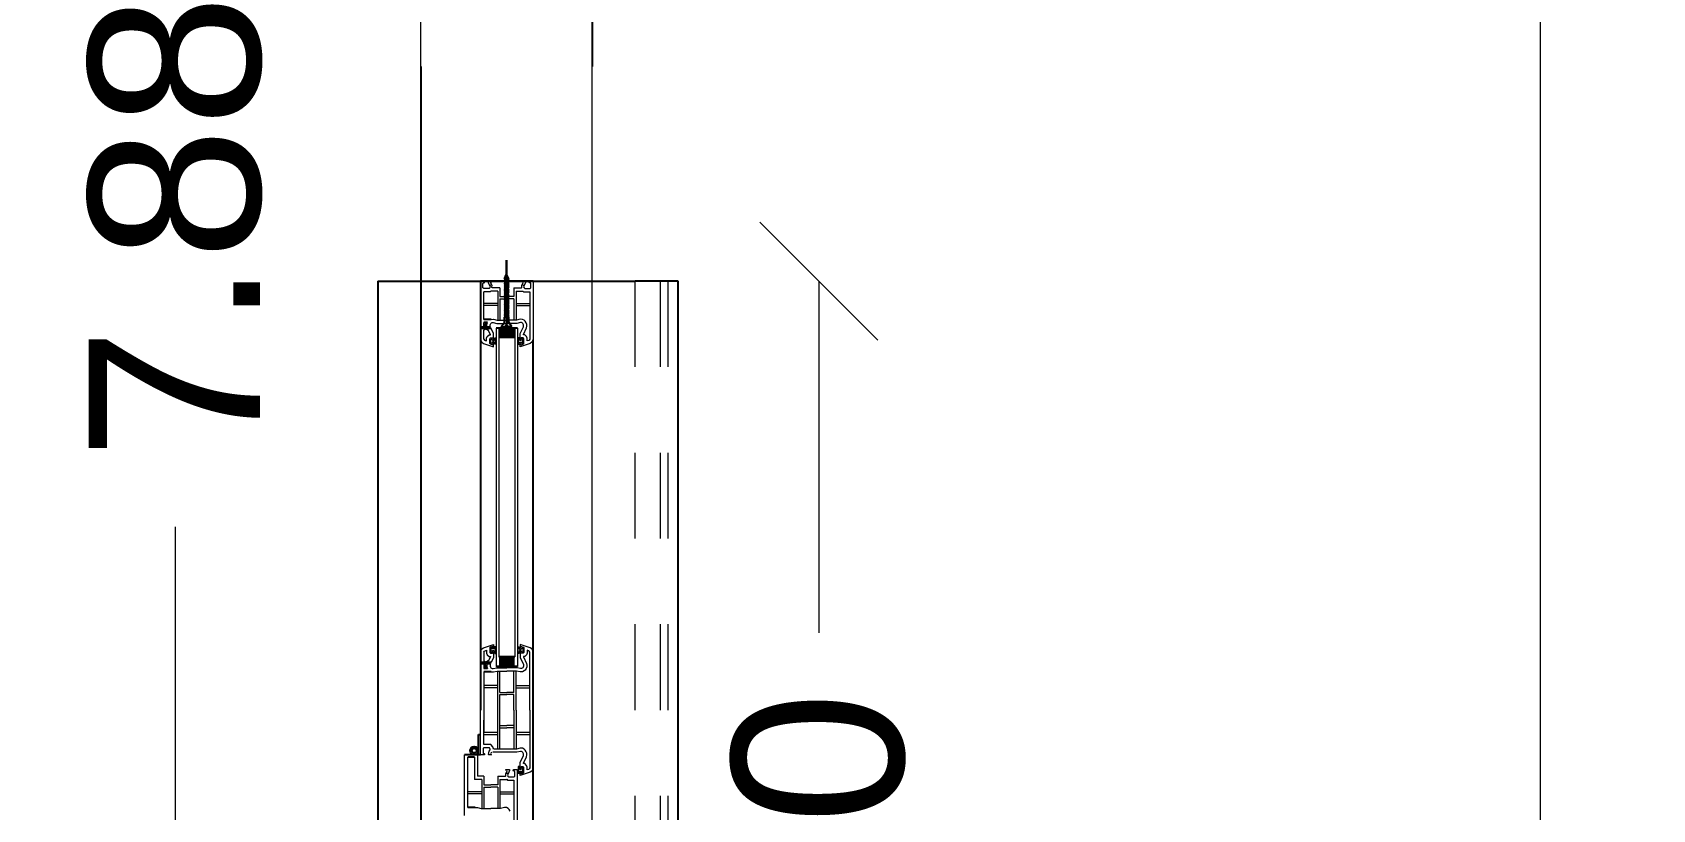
# Model space of a CAD drawing. Header units: metres. Extents: x -355 to 973, y -73 to 238.
# Drawn here: x 529.068 to 530.958, y 99.264 to 100.17 of the extents above; entities that cross this region are included whole.
import ezdxf

# ---------------------------------------------------------------- set-up
doc = ezdxf.new("R2010")
doc.units = ezdxf.units.M
doc.header["$LTSCALE"] = 3
doc.header["$MEASUREMENT"] = 0
for name, pattern in [('1', [30, 6, 6, 6, 6, 6]), ('202$0$HIDDEN', [0.375, 0.25, -0.125]), ('DASHED2', [0.375, 0.25, -0.125])]:
    doc.linetypes.add(name, pattern=pattern)
doc.layers.add('01B', color=10, linetype='Continuous')
doc.layers.add('5', color=2, linetype='Continuous')
doc.layers.add('05', color=21, linetype='Continuous', lineweight=5)
doc.layers.add('15', color=63, linetype='DASHED2', lineweight=15)
doc.styles.get("Standard").update_dxf_attribs({"font": 'arial.ttf'})
doc.dimstyles.new('ahmad', dxfattribs={"dimtxt": 0.2, "dimasz": 0.1375, "dimexe": 0, "dimexo": 0.0625, "dimgap": 0.09, "dimtad": 0, "dimzin": 0, "dimdsep": 46, "dimtxsty": 'Standard', "dimblk": 'OBLIQUE', "dimcen": 0.09, "dimclrd": 245, "dimclrt": 61, "dimadec": 0, "dimazin": 0, "dimtfac": 1, "dimtofl": 0, "dimtmove": 0, "dimatfit": 3, "dimldrblk": 'OBLIQUE', "dimfxl": 0, "dimfxlon": 1, "dimtolj": 1, "dimtzin": 0, "dimlwd": 13, "dimarcsym": 0})

# ---------------------------------------------------------------- blocks, each defined once
blk = doc.blocks.new('DSSSS')
at = {"layer": '05'}
for p, q in [((152.7604, -221.3864), (152.7604, -221.3872)), ((152.7604, -221.3872), (152.7664, -221.3872)), ((152.7664, -221.3872), (152.7664, -221.3863))]:
    blk.add_line(p, q, dxfattribs=at)
blk.add_lwpolyline([(152.7664, -221.3863), (152.7646, -221.3863), (152.7646, -221.384), (152.7657, -221.384), (152.7654, -221.383), (152.7617, -221.383), (152.7617, -221.3838), (152.7623, -221.3841), (152.763, -221.3847), (152.763, -221.3859), (152.7619, -221.3864), (152.7604, -221.3864)], dxfattribs=at)
blk = doc.blocks.new('ddd')
at = {"layer": '01B'}
for points in [[(1655.8293, 1003.8705), (1655.8184, 1003.8705), (1655.8184, 1003.889), (1655.8293, 1003.889)], [(1656.2018, 1003.8705), (1656.2127, 1003.8705), (1656.2127, 1003.889), (1656.2018, 1003.889)]]:
    blk.add_hatch(color=143, dxfattribs=at).paths.add_polyline_path(points)
at = {"layer": '01B', "color": 32}
for p in [(1655.7637, 1004.0793), (1655.7637, 1003.7293)]:
    blk.add_line(p, (1655.7637, 1004.0293), dxfattribs=at)
at = {"layer": '01B', "color": 143}
for p, q in [((1655.7637, 1003.9104), (1655.7637, 1003.8491)), ((1657.1951, 1003.9104), (1655.8322, 1003.9104)), ((1655.7802, 1003.8793), (1655.7393, 1003.8793)), ((1655.7393, 1003.8793), (1655.8247, 1003.8793)), ((1655.7608, 1003.8819), (1655.7555, 1003.8793)), ((1655.7608, 1003.8768), (1655.7555, 1003.8793)), ((1655.7608, 1003.8819), (1655.7587, 1003.8793)), ((1655.7608, 1003.8768), (1655.7587, 1003.8793)), ((1655.7621, 1003.8819), (1655.76, 1003.8793)), ((1655.7621, 1003.8768), (1655.76, 1003.8793)), ((1655.7608, 1003.8819), (1655.7616, 1003.8813)), ((1655.7608, 1003.8768), (1655.7616, 1003.8774)), ((1655.7633, 1003.8819), (1655.7612, 1003.8793)), ((1655.7633, 1003.8768), (1655.7612, 1003.8793)), ((1655.7621, 1003.8819), (1655.7628, 1003.8813)), ((1655.7621, 1003.8768), (1655.7628, 1003.8774)), ((1655.7646, 1003.8819), (1655.7624, 1003.8793)), ((1655.7646, 1003.8768), (1655.7624, 1003.8793)), ((1655.7633, 1003.8819), (1655.7641, 1003.8813)), ((1655.7633, 1003.8768), (1655.7641, 1003.8774)), ((1655.7658, 1003.8819), (1655.7637, 1003.8793)), ((1655.7658, 1003.8768), (1655.7637, 1003.8793)), ((1655.7646, 1003.8819), (1655.7653, 1003.8813)), ((1655.7646, 1003.8768), (1655.7653, 1003.8774)), ((1655.7671, 1003.8819), (1655.7649, 1003.8793)), ((1655.7671, 1003.8768), (1655.7649, 1003.8793)), ((1655.7658, 1003.8819), (1655.7666, 1003.8813)), ((1655.7658, 1003.8768), (1655.7666, 1003.8774)), ((1655.7683, 1003.8819), (1655.7662, 1003.8793)), ((1655.7683, 1003.8768), (1655.7662, 1003.8793)), ((1655.7671, 1003.8819), (1655.7678, 1003.8813)), ((1655.7671, 1003.8768), (1655.7678, 1003.8774)), ((1655.7696, 1003.8819), (1655.7674, 1003.8793)), ((1655.7696, 1003.8768), (1655.7674, 1003.8793)), ((1655.7683, 1003.8819), (1655.769, 1003.8813)), ((1655.7683, 1003.8768), (1655.769, 1003.8774)), ((1655.7708, 1003.8819), (1655.7687, 1003.8793)), ((1655.7708, 1003.8768), (1655.7687, 1003.8793)), ((1655.7696, 1003.8819), (1655.7703, 1003.8813)), ((1655.7696, 1003.8768), (1655.7703, 1003.8774)), ((1655.7721, 1003.8819), (1655.7699, 1003.8793)), ((1655.7721, 1003.8768), (1655.7699, 1003.8793)), ((1655.7708, 1003.8819), (1655.7715, 1003.8813)), ((1655.7708, 1003.8768), (1655.7715, 1003.8774)), ((1655.7733, 1003.8819), (1655.7712, 1003.8793)), ((1655.7733, 1003.8768), (1655.7712, 1003.8793)), ((1655.7721, 1003.8819), (1655.7728, 1003.8813)), ((1655.7721, 1003.8768), (1655.7728, 1003.8774)), ((1655.7745, 1003.8819), (1655.7724, 1003.8793)), ((1655.7745, 1003.8768), (1655.7724, 1003.8793)), ((1655.7733, 1003.8819), (1655.774, 1003.8813)), ((1655.7733, 1003.8768), (1655.774, 1003.8774)), ((1655.7758, 1003.8819), (1655.7737, 1003.8793)), ((1655.7758, 1003.8768), (1655.7737, 1003.8793)), ((1655.7745, 1003.8819), (1655.7753, 1003.8813)), ((1655.7745, 1003.8768), (1655.7753, 1003.8774)), ((1655.777, 1003.8819), (1655.7749, 1003.8793)), ((1655.777, 1003.8768), (1655.7749, 1003.8793)), ((1655.7758, 1003.8819), (1655.7765, 1003.8813)), ((1655.7758, 1003.8768), (1655.7765, 1003.8774)), ((1655.7783, 1003.8819), (1655.7762, 1003.8793)), ((1655.7783, 1003.8768), (1655.7762, 1003.8793)), ((1655.777, 1003.8819), (1655.7778, 1003.8813)), ((1655.777, 1003.8768), (1655.7778, 1003.8774)), ((1655.7795, 1003.8819), (1655.7774, 1003.8793)), ((1655.7795, 1003.8768), (1655.7774, 1003.8793)), ((1655.7783, 1003.8819), (1655.779, 1003.8813)), ((1655.7783, 1003.8768), (1655.779, 1003.8774)), ((1655.7808, 1003.8819), (1655.7786, 1003.8793)), ((1655.7808, 1003.8768), (1655.7786, 1003.8793)), ((1655.7795, 1003.8819), (1655.7803, 1003.8813)), ((1655.7795, 1003.8768), (1655.7803, 1003.8774)), ((1655.782, 1003.8819), (1655.7799, 1003.8793)), ((1655.782, 1003.8768), (1655.7799, 1003.8793)), ((1655.7808, 1003.8819), (1655.7815, 1003.8813)), ((1655.7808, 1003.8768), (1655.7815, 1003.8774)), ((1655.7833, 1003.8819), (1655.7811, 1003.8793)), ((1655.7833, 1003.8768), (1655.7811, 1003.8793)), ((1655.782, 1003.8819), (1655.7827, 1003.8813)), ((1655.782, 1003.8768), (1655.7827, 1003.8774)), ((1655.7845, 1003.8819), (1655.7824, 1003.8793)), ((1655.7845, 1003.8768), (1655.7824, 1003.8793)), ((1655.7833, 1003.8819), (1655.784, 1003.8813)), ((1655.7833, 1003.8768), (1655.784, 1003.8774)), ((1655.7858, 1003.8819), (1655.7836, 1003.8793)), ((1655.7858, 1003.8768), (1655.7836, 1003.8793)), ((1655.7845, 1003.8819), (1655.7852, 1003.8813)), ((1655.7845, 1003.8768), (1655.7852, 1003.8774)), ((1655.787, 1003.8819), (1655.7849, 1003.8793)), ((1655.787, 1003.8768), (1655.7849, 1003.8793)), ((1655.7858, 1003.8819), (1655.7865, 1003.8813)), ((1655.7858, 1003.8768), (1655.7865, 1003.8774)), ((1655.7882, 1003.8819), (1655.7861, 1003.8793)), ((1655.7882, 1003.8768), (1655.7861, 1003.8793)), ((1655.787, 1003.8819), (1655.7877, 1003.8813)), ((1655.787, 1003.8768), (1655.7877, 1003.8774)), ((1655.7895, 1003.8819), (1655.7874, 1003.8793)), ((1655.7895, 1003.8768), (1655.7874, 1003.8793)), ((1655.7882, 1003.8819), (1655.789, 1003.8813)), ((1655.7882, 1003.8768), (1655.789, 1003.8774)), ((1655.7907, 1003.8819), (1655.7886, 1003.8793)), ((1655.7907, 1003.8768), (1655.7886, 1003.8793)), ((1655.7895, 1003.8819), (1655.7902, 1003.8813)), ((1655.7895, 1003.8768), (1655.7902, 1003.8774)), ((1655.792, 1003.8819), (1655.7899, 1003.8793)), ((1655.792, 1003.8768), (1655.7899, 1003.8793)), ((1655.7907, 1003.8819), (1655.7915, 1003.8813)), ((1655.7907, 1003.8768), (1655.7915, 1003.8774)), ((1655.7932, 1003.8819), (1655.7911, 1003.8793)), ((1655.7932, 1003.8768), (1655.7911, 1003.8793)), ((1655.792, 1003.8819), (1655.7927, 1003.8813)), ((1655.792, 1003.8768), (1655.7927, 1003.8774)), ((1655.7945, 1003.8819), (1655.7923, 1003.8793)), ((1655.7945, 1003.8768), (1655.7923, 1003.8793)), ((1655.7932, 1003.8819), (1655.794, 1003.8813)), ((1655.7932, 1003.8768), (1655.794, 1003.8774)), ((1655.7957, 1003.8819), (1655.7936, 1003.8793)), ((1655.7957, 1003.8768), (1655.7936, 1003.8793)), ((1655.7945, 1003.8819), (1655.7952, 1003.8813)), ((1655.7945, 1003.8768), (1655.7952, 1003.8774)), ((1655.797, 1003.8819), (1655.7948, 1003.8793)), ((1655.797, 1003.8768), (1655.7948, 1003.8793)), ((1655.7957, 1003.8819), (1655.7965, 1003.8813)), ((1655.7957, 1003.8768), (1655.7965, 1003.8774)), ((1655.7982, 1003.8819), (1655.7961, 1003.8793)), ((1655.7982, 1003.8768), (1655.7961, 1003.8793)), ((1655.797, 1003.8819), (1655.7977, 1003.8813)), ((1655.797, 1003.8768), (1655.7977, 1003.8774)), ((1655.7995, 1003.8819), (1655.7973, 1003.8793)), ((1655.7995, 1003.8768), (1655.7973, 1003.8793)), ((1655.7982, 1003.8819), (1655.7989, 1003.8813)), ((1655.7982, 1003.8768), (1655.7989, 1003.8774)), ((1655.8007, 1003.8819), (1655.7986, 1003.8793)), ((1655.8007, 1003.8768), (1655.7986, 1003.8793)), ((1655.7995, 1003.8819), (1655.8002, 1003.8813)), ((1655.7995, 1003.8768), (1655.8002, 1003.8774)), ((1655.8019, 1003.8819), (1655.7998, 1003.8793)), ((1655.8019, 1003.8768), (1655.7998, 1003.8793)), ((1655.8007, 1003.8819), (1655.8014, 1003.8813)), ((1655.8007, 1003.8768), (1655.8014, 1003.8774)), ((1655.8032, 1003.8819), (1655.8011, 1003.8793)), ((1655.8032, 1003.8768), (1655.8011, 1003.8793)), ((1655.8019, 1003.8819), (1655.8027, 1003.8813)), ((1655.8019, 1003.8768), (1655.8027, 1003.8774)), ((1655.8044, 1003.8819), (1655.8023, 1003.8793)), ((1655.8044, 1003.8768), (1655.8023, 1003.8793)), ((1655.8032, 1003.8819), (1655.8039, 1003.8813)), ((1655.8032, 1003.8768), (1655.8039, 1003.8774)), ((1655.8057, 1003.8819), (1655.8036, 1003.8793)), ((1655.8057, 1003.8768), (1655.8036, 1003.8793)), ((1655.8044, 1003.8819), (1655.8052, 1003.8813)), ((1655.8044, 1003.8768), (1655.8052, 1003.8774)), ((1655.8114, 1003.8819), (1655.8057, 1003.8819)), ((1655.8057, 1003.8819), (1655.8057, 1003.8793)), ((1655.8057, 1003.8768), (1655.8057, 1003.8793)), ((1655.8114, 1003.8768), (1655.8057, 1003.8768)), ((1655.8168, 1003.8855), (1655.8114, 1003.8819)), ((1655.8168, 1003.8732), (1655.8114, 1003.8768)), ((1655.8168, 1003.8803), (1655.8147, 1003.8803)), ((1655.8147, 1003.8803), (1655.8147, 1003.8793)), ((1655.8147, 1003.8784), (1655.8147, 1003.8793)), ((1655.8168, 1003.8784), (1655.8147, 1003.8784)), ((1655.8168, 1003.8855), (1655.8168, 1003.8803)), ((1655.8168, 1003.8732), (1655.8168, 1003.8784)), ((1655.8184, 1003.8923), (1655.8184, 1003.8672)), ((1655.8293, 1003.889), (1655.8293, 1003.8705)), ((1656.2018, 1003.889), (1656.2018, 1003.8705)), ((1656.2127, 1003.8923), (1656.2127, 1003.8672)), ((1655.8082, 1003.8614), (1655.8082, 1003.8529)), ((1655.8119, 1003.8571), (1655.8119, 1003.8529)), ((1655.8123, 1003.8555), (1655.8122, 1003.8549)), ((1655.8174, 1003.8607), (1655.8174, 1003.8566)), ((1655.8189, 1003.8572), (1655.8178, 1003.8551)), ((1655.8189, 1003.8615), (1655.8189, 1003.8572)), ((1655.8209, 1003.8581), (1655.8193, 1003.8551)), ((1656.2065, 1003.8581), (1656.2081, 1003.8551)), ((1656.2084, 1003.8615), (1656.2084, 1003.8572)), ((1656.2084, 1003.8572), (1656.2095, 1003.8551)), ((1656.2099, 1003.8607), (1656.2099, 1003.8566)), ((1656.215, 1003.8555), (1656.2152, 1003.8549)), ((1656.2154, 1003.8571), (1656.2154, 1003.8529)), ((1656.2192, 1003.8614), (1656.2192, 1003.8529)), ((1655.7637, 1003.8491), (1656.2637, 1003.8491)), ((1655.8174, 1003.8529), (1655.8174, 1003.8491)), ((1655.8181, 1003.8545), (1655.8189, 1003.8529)), ((1655.8189, 1003.8529), (1655.8189, 1003.8491)), ((1655.8193, 1003.8551), (1655.8204, 1003.8529)), ((1656.2081, 1003.8551), (1656.207, 1003.8529)), ((1656.2092, 1003.8545), (1656.2084, 1003.8529)), ((1656.2084, 1003.8529), (1656.2084, 1003.8491)), ((1656.2099, 1003.8529), (1656.2099, 1003.8491)), ((1656.2921, 1003.8467), (1656.2921, 1003.8491)), ((1656.3159, 1003.8467), (1656.2921, 1003.8467)), ((1656.3159, 1003.8491), (1656.3159, 1003.8467)), ((1656.3159, 1003.8456), (1656.3159, 1003.8304)), ((1656.3185, 1003.8418), (1656.3185, 1003.8342)), ((1656.3774, 1003.8427), (1656.3774, 1003.8342))]:
    blk.add_line(p, q, dxfattribs=at)
for radius in [0.00477, 0.00274]:
    blk.add_circle((1656.3109, 1003.8416), radius, dxfattribs=at)
at = {"layer": '05', "color": 143}
for p, q in [((1655.7637, 1003.9064), (1655.7637, 1003.9104)), ((1655.7651, 1003.9057), (1655.7637, 1003.9064)), ((1655.7637, 1003.9013), (1655.7651, 1003.9014)), ((1655.7637, 1003.8972), (1655.7637, 1003.9013)), ((1655.764, 1003.897), (1655.7637, 1003.8972)), ((1655.7646, 1003.8971), (1655.764, 1003.897)), ((1655.7647, 1003.8984), (1655.7646, 1003.8971)), ((1655.7652, 1003.8989), (1655.7647, 1003.8984)), ((1655.7656, 1003.9063), (1655.7651, 1003.9057)), ((1655.7651, 1003.9014), (1655.7689, 1003.8999)), ((1655.7689, 1003.8971), (1655.7652, 1003.8989)), ((1655.7667, 1003.9078), (1655.7656, 1003.9073)), ((1655.7656, 1003.9073), (1655.7656, 1003.9063)), ((1655.771, 1003.9078), (1655.7667, 1003.9078)), ((1655.7687, 1003.8985), (1655.7678, 1003.899)), ((1655.7678, 1003.899), (1655.7683, 1003.8988)), ((1655.7683, 1003.8988), (1655.7687, 1003.8985)), ((1655.7689, 1003.8999), (1655.7702, 1003.8991)), ((1655.7701, 1003.8971), (1655.7689, 1003.8971)), ((1655.7712, 1003.8971), (1655.7701, 1003.8971)), ((1655.7702, 1003.8991), (1655.7715, 1003.8997)), ((1655.7716, 1003.9077), (1655.771, 1003.9078)), ((1655.7715, 1003.8967), (1655.7712, 1003.8971)), ((1655.7715, 1003.8997), (1655.7722, 1003.9006)), ((1655.7715, 1003.8878), (1655.7715, 1003.8967)), ((1655.7722, 1003.9067), (1655.7716, 1003.9077)), ((1655.7722, 1003.9006), (1655.7722, 1003.9067)), ((1655.7752, 1003.8982), (1655.776, 1003.8993)), ((1655.7754, 1003.8979), (1655.7752, 1003.8982)), ((1655.7754, 1003.8904), (1655.7754, 1003.8979)), ((1655.776, 1003.8993), (1655.776, 1003.9066)), ((1655.776, 1003.9066), (1655.8311, 1003.9066)), ((1655.7896, 1003.8904), (1655.7896, 1003.9066)), ((1655.7921, 1003.8904), (1655.7921, 1003.9066)), ((1655.8082, 1003.898), (1655.8081, 1003.8954)), ((1655.8081, 1003.8954), (1655.8091, 1003.891)), ((1655.8093, 1003.8999), (1655.8082, 1003.898)), ((1655.8103, 1003.9011), (1655.8093, 1003.8999)), ((1655.8122, 1003.9024), (1655.8103, 1003.9011)), ((1655.814, 1003.903), (1655.8122, 1003.9024)), ((1655.816, 1003.9031), (1655.814, 1003.903)), ((1655.818, 1003.9027), (1655.816, 1003.9031)), ((1655.8257, 1003.899), (1655.818, 1003.9027)), ((1655.8261, 1003.899), (1655.8257, 1003.899)), ((1655.8282, 1003.9026), (1655.8261, 1003.9005)), ((1655.8261, 1003.9005), (1655.8261, 1003.899)), ((1655.8301, 1003.9033), (1655.8282, 1003.9026)), ((1655.8334, 1003.9033), (1655.8301, 1003.9033)), ((1655.8311, 1003.9066), (1655.8323, 1003.9058)), ((1655.8323, 1003.9058), (1655.8328, 1003.9052)), ((1655.8328, 1003.9052), (1655.8334, 1003.9033)), ((1656.1945, 1003.9052), (1656.1939, 1003.9033)), ((1656.1939, 1003.9033), (1656.1973, 1003.9033)), ((1656.195, 1003.9058), (1656.1945, 1003.9052)), ((1656.1962, 1003.9066), (1656.195, 1003.9058)), ((1656.2637, 1003.9066), (1656.1962, 1003.9066)), ((1656.1973, 1003.9033), (1656.1992, 1003.9026)), ((1656.1992, 1003.9026), (1656.2012, 1003.9005)), ((1656.2012, 1003.9005), (1656.2012, 1003.899)), ((1656.2012, 1003.899), (1656.2017, 1003.899)), ((1656.2017, 1003.899), (1656.2093, 1003.9027)), ((1656.2093, 1003.9027), (1656.2113, 1003.9031)), ((1656.2113, 1003.9031), (1656.2133, 1003.903)), ((1656.2133, 1003.903), (1656.2152, 1003.9024)), ((1656.2152, 1003.9024), (1656.217, 1003.9011)), ((1656.217, 1003.9011), (1656.218, 1003.8999)), ((1656.218, 1003.8999), (1656.2192, 1003.898)), ((1656.2192, 1003.8954), (1656.2182, 1003.891)), ((1656.2192, 1003.898), (1656.2192, 1003.8954)), ((1656.2352, 1003.8904), (1656.2352, 1003.9066)), ((1656.2377, 1003.8904), (1656.2377, 1003.9066)), ((1656.2637, 1003.9104), (1656.3322, 1003.9104)), ((1656.2637, 1003.9066), (1656.3311, 1003.9066)), ((1656.2896, 1003.8904), (1656.2896, 1003.9066)), ((1656.2921, 1003.8904), (1656.2921, 1003.9066)), ((1656.3082, 1003.898), (1656.3081, 1003.8954)), ((1656.3081, 1003.8954), (1656.3091, 1003.891)), ((1656.3093, 1003.8999), (1656.3082, 1003.898)), ((1656.3103, 1003.9011), (1656.3093, 1003.8999)), ((1656.3122, 1003.9024), (1656.3103, 1003.9011)), ((1656.3124, 1003.8976), (1656.3119, 1003.8969)), ((1656.3119, 1003.8969), (1656.3119, 1003.8958)), ((1656.3119, 1003.8958), (1656.3129, 1003.8914)), ((1656.314, 1003.903), (1656.3122, 1003.9024)), ((1656.313, 1003.8983), (1656.3124, 1003.8976)), ((1656.3138, 1003.8989), (1656.313, 1003.8983)), ((1656.3147, 1003.8992), (1656.3138, 1003.8989)), ((1656.316, 1003.9031), (1656.314, 1003.903)), ((1656.3157, 1003.8993), (1656.3147, 1003.8992)), ((1656.3168, 1003.899), (1656.3157, 1003.8993)), ((1656.318, 1003.9027), (1656.316, 1003.9031)), ((1656.3248, 1003.8951), (1656.3168, 1003.899)), ((1656.3257, 1003.899), (1656.318, 1003.9027)), ((1656.3312, 1003.8951), (1656.3248, 1003.8951)), ((1656.3261, 1003.899), (1656.3257, 1003.899)), ((1656.3282, 1003.9026), (1656.3261, 1003.9005)), ((1656.3261, 1003.9005), (1656.3261, 1003.899)), ((1656.3301, 1003.9033), (1656.3282, 1003.9026)), ((1656.3296, 1003.8939), (1656.3296, 1003.8929)), ((1656.3303, 1003.8993), (1656.3299, 1003.8989)), ((1656.3299, 1003.8989), (1656.3299, 1003.8964)), ((1656.3299, 1003.8964), (1656.3313, 1003.8958)), ((1656.3334, 1003.9033), (1656.3301, 1003.9033)), ((1656.3308, 1003.8995), (1656.3303, 1003.8993)), ((1656.3365, 1003.8995), (1656.3308, 1003.8995)), ((1656.3311, 1003.9066), (1656.3323, 1003.9058)), ((1656.3316, 1003.8953), (1656.3312, 1003.8951)), ((1656.3313, 1003.8958), (1656.3316, 1003.8955)), ((1656.3316, 1003.8955), (1656.3316, 1003.8953)), ((1656.3322, 1003.9104), (1656.3349, 1003.9087)), ((1656.3323, 1003.9058), (1656.3328, 1003.9052)), ((1656.3328, 1003.9052), (1656.3334, 1003.9033)), ((1656.3349, 1003.9087), (1656.3362, 1003.907)), ((1656.3362, 1003.907), (1656.3401, 1003.8953)), ((1656.3362, 1003.8953), (1656.3362, 1003.8957)), ((1656.3362, 1003.8957), (1656.3369, 1003.8957)), ((1656.3401, 1003.8953), (1656.3362, 1003.8953)), ((1656.3369, 1003.8993), (1656.3365, 1003.8995)), ((1656.3372, 1003.8989), (1656.3369, 1003.8993)), ((1656.3369, 1003.8957), (1656.3375, 1003.8958)), ((1656.3378, 1003.8966), (1656.3372, 1003.8989)), ((1656.3373, 1003.8929), (1656.3373, 1003.894)), ((1656.3375, 1003.8958), (1656.3377, 1003.8962)), ((1656.3377, 1003.8962), (1656.3378, 1003.8966)), ((1655.7715, 1003.8878), (1655.7817, 1003.8878)), ((1655.7754, 1003.8904), (1655.8091, 1003.8904)), ((1655.7817, 1003.8878), (1655.7817, 1003.8797)), ((1655.7817, 1003.8716), (1655.7817, 1003.8797)), ((1655.7842, 1003.8878), (1655.8091, 1003.8878)), ((1655.7842, 1003.8878), (1655.7842, 1003.8797)), ((1655.7842, 1003.8716), (1655.7842, 1003.8797)), ((1655.8091, 1003.891), (1655.8091, 1003.8841)), ((1655.8091, 1003.8841), (1655.8091, 1003.8797)), ((1655.8091, 1003.8754), (1655.8091, 1003.8797)), ((1655.8091, 1003.8685), (1655.8091, 1003.8754)), ((1655.8129, 1003.8754), (1655.8129, 1003.8797)), ((1655.8129, 1003.868), (1655.8129, 1003.8754)), ((1656.2144, 1003.8754), (1656.2144, 1003.8797)), ((1656.2144, 1003.868), (1656.2144, 1003.8754)), ((1656.2182, 1003.891), (1656.2182, 1003.8841)), ((1656.2637, 1003.8904), (1656.2182, 1003.8904)), ((1656.2431, 1003.8878), (1656.2182, 1003.8878)), ((1656.2182, 1003.8841), (1656.2182, 1003.8797)), ((1656.2182, 1003.8754), (1656.2182, 1003.8797)), ((1656.2182, 1003.8685), (1656.2182, 1003.8754)), ((1656.2431, 1003.8878), (1656.2431, 1003.8797)), ((1656.2431, 1003.8716), (1656.2431, 1003.8797)), ((1656.2637, 1003.8878), (1656.2457, 1003.8878)), ((1656.2457, 1003.8878), (1656.2457, 1003.8797)), ((1656.2457, 1003.8716), (1656.2457, 1003.8797)), ((1656.2637, 1003.8904), (1656.3091, 1003.8904)), ((1656.2637, 1003.8878), (1656.3091, 1003.8878)), ((1656.2817, 1003.8878), (1656.2817, 1003.8797)), ((1656.2817, 1003.8716), (1656.2817, 1003.8797)), ((1656.2842, 1003.8878), (1656.2842, 1003.8797)), ((1656.2842, 1003.8716), (1656.2842, 1003.8797)), ((1656.3091, 1003.891), (1656.3091, 1003.8833)), ((1656.3091, 1003.8833), (1656.3091, 1003.865)), ((1656.3129, 1003.8914), (1656.3129, 1003.8833)), ((1656.3129, 1003.8833), (1656.3129, 1003.8632)), ((1656.3296, 1003.8929), (1656.3373, 1003.8929)), ((1656.3588, 1003.8717), (1656.3588, 1003.8879)), ((1656.3614, 1003.8717), (1656.3614, 1003.8879)), ((1655.764, 1003.8625), (1655.7637, 1003.8623)), ((1655.7637, 1003.8623), (1655.7637, 1003.8581)), ((1655.7637, 1003.8581), (1655.7651, 1003.858)), ((1655.7646, 1003.8623), (1655.764, 1003.8625)), ((1655.7647, 1003.8611), (1655.7646, 1003.8623)), ((1655.7652, 1003.8606), (1655.7647, 1003.8611)), ((1655.7651, 1003.858), (1655.7689, 1003.8595)), ((1655.7689, 1003.8624), (1655.7652, 1003.8606)), ((1655.7687, 1003.8609), (1655.7678, 1003.8604)), ((1655.7678, 1003.8604), (1655.7683, 1003.8606)), ((1655.7683, 1003.8606), (1655.7687, 1003.8609)), ((1655.7701, 1003.8623), (1655.7689, 1003.8624)), ((1655.7689, 1003.8595), (1655.7702, 1003.8603)), ((1655.7712, 1003.8623), (1655.7701, 1003.8623)), ((1655.7702, 1003.8603), (1655.7715, 1003.8597)), ((1655.7715, 1003.8628), (1655.7712, 1003.8623)), ((1655.7715, 1003.8716), (1655.7817, 1003.8716)), ((1655.7715, 1003.8716), (1655.7715, 1003.8628)), ((1655.7715, 1003.8597), (1655.7722, 1003.8589)), ((1655.7722, 1003.8589), (1655.7722, 1003.8528)), ((1655.7754, 1003.8615), (1655.7752, 1003.8613)), ((1655.7752, 1003.8613), (1655.776, 1003.8601)), ((1655.7754, 1003.8691), (1655.8091, 1003.8691)), ((1655.7754, 1003.8691), (1655.7754, 1003.8615)), ((1655.776, 1003.8601), (1655.776, 1003.8529)), ((1655.7842, 1003.8716), (1655.8091, 1003.8716)), ((1655.7896, 1003.8691), (1655.7896, 1003.8529)), ((1655.7921, 1003.8691), (1655.7921, 1003.8529)), ((1655.8081, 1003.864), (1655.8091, 1003.8685)), ((1655.8082, 1003.8614), (1655.8081, 1003.864)), ((1655.8119, 1003.8636), (1655.8129, 1003.868)), ((1655.8119, 1003.8626), (1655.8119, 1003.8636)), ((1655.8124, 1003.8618), (1655.8119, 1003.8626)), ((1655.814, 1003.8565), (1655.8119, 1003.8571)), ((1655.8144, 1003.8549), (1655.8123, 1003.8555)), ((1655.813, 1003.8611), (1655.8124, 1003.8618)), ((1655.8138, 1003.8605), (1655.813, 1003.8611)), ((1655.8147, 1003.8603), (1655.8138, 1003.8605)), ((1655.816, 1003.8563), (1655.814, 1003.8565)), ((1655.8157, 1003.8602), (1655.8147, 1003.8603)), ((1655.8168, 1003.8604), (1655.8157, 1003.8602)), ((1655.8174, 1003.8566), (1655.816, 1003.8563)), ((1655.8174, 1003.8607), (1655.8168, 1003.8604)), ((1655.8248, 1003.8643), (1655.8189, 1003.8615)), ((1655.8257, 1003.8605), (1655.8209, 1003.8581)), ((1655.8312, 1003.8643), (1655.8248, 1003.8643)), ((1655.8261, 1003.8605), (1655.8257, 1003.8605)), ((1655.8261, 1003.859), (1655.8261, 1003.8605)), ((1655.8282, 1003.8568), (1655.8261, 1003.859)), ((1655.8301, 1003.8561), (1655.8282, 1003.8568)), ((1655.8296, 1003.8656), (1655.8296, 1003.8665)), ((1655.8296, 1003.8665), (1655.8373, 1003.8665)), ((1655.8299, 1003.863), (1655.8313, 1003.8637)), ((1655.8299, 1003.8605), (1655.8299, 1003.863)), ((1655.8303, 1003.8601), (1655.8299, 1003.8605)), ((1655.8334, 1003.8561), (1655.8301, 1003.8561)), ((1655.8308, 1003.8599), (1655.8303, 1003.8601)), ((1655.8365, 1003.8599), (1655.8308, 1003.8599)), ((1655.8316, 1003.8641), (1655.8312, 1003.8643)), ((1655.8313, 1003.8637), (1655.8316, 1003.8639)), ((1655.8316, 1003.8639), (1655.8316, 1003.8641)), ((1655.8328, 1003.8543), (1655.8334, 1003.8561)), ((1655.8362, 1003.8524), (1655.8401, 1003.8641)), ((1655.8401, 1003.8641), (1655.8362, 1003.8641)), ((1655.8362, 1003.8641), (1655.8362, 1003.8638)), ((1655.8362, 1003.8638), (1655.8369, 1003.8638)), ((1655.8369, 1003.8602), (1655.8365, 1003.8599)), ((1655.8369, 1003.8638), (1655.8375, 1003.8637)), ((1655.8372, 1003.8605), (1655.8369, 1003.8602)), ((1655.8378, 1003.8628), (1655.8372, 1003.8605)), ((1655.8373, 1003.8665), (1655.8373, 1003.8654)), ((1655.8375, 1003.8637), (1655.8377, 1003.8632)), ((1655.8377, 1003.8632), (1655.8378, 1003.8628)), ((1656.1911, 1003.8524), (1656.1872, 1003.8641)), ((1656.1872, 1003.8641), (1656.1911, 1003.8641)), ((1656.1896, 1003.8632), (1656.1895, 1003.8628)), ((1656.1895, 1003.8628), (1656.1902, 1003.8605)), ((1656.1899, 1003.8637), (1656.1896, 1003.8632)), ((1656.1904, 1003.8638), (1656.1899, 1003.8637)), ((1656.1977, 1003.8665), (1656.19, 1003.8665)), ((1656.19, 1003.8665), (1656.19, 1003.8654)), ((1656.1902, 1003.8605), (1656.1905, 1003.8602)), ((1656.1911, 1003.8638), (1656.1904, 1003.8638)), ((1656.1905, 1003.8602), (1656.1908, 1003.8599)), ((1656.1908, 1003.8599), (1656.1965, 1003.8599)), ((1656.1911, 1003.8641), (1656.1911, 1003.8638)), ((1656.1945, 1003.8543), (1656.1939, 1003.8561)), ((1656.1939, 1003.8561), (1656.1973, 1003.8561)), ((1656.1957, 1003.8641), (1656.1961, 1003.8643)), ((1656.1957, 1003.8639), (1656.1957, 1003.8641)), ((1656.196, 1003.8637), (1656.1957, 1003.8639)), ((1656.1974, 1003.863), (1656.196, 1003.8637)), ((1656.1961, 1003.8643), (1656.2025, 1003.8643)), ((1656.1965, 1003.8599), (1656.197, 1003.8601)), ((1656.197, 1003.8601), (1656.1974, 1003.8605)), ((1656.1973, 1003.8561), (1656.1992, 1003.8568)), ((1656.1974, 1003.8605), (1656.1974, 1003.863)), ((1656.1977, 1003.8656), (1656.1977, 1003.8665)), ((1656.1992, 1003.8568), (1656.2012, 1003.859)), ((1656.2012, 1003.859), (1656.2012, 1003.8605)), ((1656.2012, 1003.8605), (1656.2017, 1003.8605)), ((1656.2017, 1003.8605), (1656.2065, 1003.8581)), ((1656.2025, 1003.8643), (1656.2084, 1003.8615)), ((1656.2099, 1003.8607), (1656.2106, 1003.8604)), ((1656.2099, 1003.8566), (1656.2113, 1003.8563)), ((1656.2106, 1003.8604), (1656.2116, 1003.8602)), ((1656.2113, 1003.8563), (1656.2133, 1003.8565)), ((1656.2116, 1003.8602), (1656.2126, 1003.8603)), ((1656.2126, 1003.8603), (1656.2135, 1003.8605)), ((1656.2129, 1003.8549), (1656.215, 1003.8555)), ((1656.2133, 1003.8565), (1656.2154, 1003.8571)), ((1656.2135, 1003.8605), (1656.2143, 1003.8611)), ((1656.2143, 1003.8611), (1656.2149, 1003.8618)), ((1656.2154, 1003.8636), (1656.2144, 1003.868)), ((1656.2149, 1003.8618), (1656.2154, 1003.8626)), ((1656.2154, 1003.8626), (1656.2154, 1003.8636)), ((1656.2431, 1003.8716), (1656.2182, 1003.8716)), ((1656.3091, 1003.8691), (1656.2182, 1003.8691)), ((1656.2192, 1003.864), (1656.2182, 1003.8685)), ((1656.2192, 1003.8614), (1656.2192, 1003.864)), ((1656.2352, 1003.8691), (1656.2352, 1003.8529)), ((1656.2377, 1003.8691), (1656.2377, 1003.8529)), ((1656.3091, 1003.8716), (1656.2457, 1003.8716)), ((1656.2896, 1003.8529), (1656.2896, 1003.8691)), ((1656.2921, 1003.8529), (1656.2921, 1003.8691)), ((1656.3064, 1003.8635), (1656.3038, 1003.8611)), ((1656.3038, 1003.8611), (1656.3038, 1003.8529)), ((1656.3087, 1003.8641), (1656.3064, 1003.8635)), ((1656.3083, 1003.86), (1656.3076, 1003.8594)), ((1656.3076, 1003.8594), (1656.3076, 1003.8528)), ((1656.3092, 1003.8603), (1656.3083, 1003.86)), ((1656.3091, 1003.8641), (1656.3087, 1003.8641)), ((1656.3102, 1003.8603), (1656.3092, 1003.8603)), ((1656.3114, 1003.859), (1656.3102, 1003.8603)), ((1656.3154, 1003.8583), (1656.3114, 1003.859)), ((1656.3129, 1003.8623), (1656.3132, 1003.8616)), ((1656.3132, 1003.8616), (1656.3139, 1003.8611)), ((1656.3139, 1003.8611), (1656.3146, 1003.8606)), ((1656.3146, 1003.8606), (1656.3154, 1003.8612)), ((1656.3154, 1003.8612), (1656.316, 1003.8616)), ((1656.316, 1003.8587), (1656.3154, 1003.8583)), ((1656.316, 1003.8616), (1656.316, 1003.8587)), ((1656.3408, 1003.8691), (1656.3509, 1003.8691)), ((1656.3446, 1003.8717), (1656.3783, 1003.8717)), ((1656.3509, 1003.8691), (1656.3509, 1003.861)), ((1656.3509, 1003.8529), (1656.3509, 1003.861)), ((1656.3534, 1003.8691), (1656.3783, 1003.8691)), ((1656.3534, 1003.8691), (1656.3534, 1003.861)), ((1656.3534, 1003.8529), (1656.3534, 1003.861)), ((1656.3783, 1003.8567), (1656.3783, 1003.861)), ((1656.3783, 1003.8498), (1656.3783, 1003.8567)), ((1655.7651, 1003.8537), (1655.7637, 1003.8531)), ((1655.7637, 1003.8531), (1655.7637, 1003.8491)), ((1655.8174, 1003.8491), (1655.7637, 1003.8491)), ((1655.7656, 1003.8532), (1655.7651, 1003.8537)), ((1655.7656, 1003.8521), (1655.7656, 1003.8532)), ((1655.7667, 1003.8516), (1655.7656, 1003.8521)), ((1655.771, 1003.8516), (1655.7667, 1003.8516)), ((1655.7716, 1003.8517), (1655.771, 1003.8516)), ((1655.7722, 1003.8528), (1655.7716, 1003.8517)), ((1655.8082, 1003.8529), (1655.776, 1003.8529)), ((1655.8174, 1003.8529), (1655.8119, 1003.8529)), ((1655.8143, 1003.8543), (1655.8122, 1003.8549)), ((1655.8165, 1003.8541), (1655.8143, 1003.8543)), ((1655.8164, 1003.8547), (1655.8144, 1003.8549)), ((1655.8178, 1003.8551), (1655.8164, 1003.8547)), ((1655.8181, 1003.8545), (1655.8165, 1003.8541)), ((1655.8322, 1003.8491), (1655.8189, 1003.8491)), ((1655.8311, 1003.8529), (1655.8204, 1003.8529)), ((1655.8311, 1003.8529), (1655.8323, 1003.8536)), ((1655.8322, 1003.8491), (1655.8349, 1003.8507)), ((1655.8323, 1003.8536), (1655.8328, 1003.8543)), ((1655.8349, 1003.8507), (1655.8362, 1003.8524)), ((1656.1924, 1003.8507), (1656.1911, 1003.8524)), ((1656.1951, 1003.8491), (1656.1924, 1003.8507)), ((1656.195, 1003.8536), (1656.1945, 1003.8543)), ((1656.1962, 1003.8529), (1656.195, 1003.8536)), ((1656.1951, 1003.8491), (1656.2084, 1003.8491)), ((1656.1962, 1003.8529), (1656.207, 1003.8529)), ((1656.2092, 1003.8545), (1656.2109, 1003.8541)), ((1656.2095, 1003.8551), (1656.2109, 1003.8547)), ((1656.2099, 1003.8529), (1656.2154, 1003.8529)), ((1656.2099, 1003.8491), (1656.2637, 1003.8491)), ((1656.2109, 1003.8547), (1656.2129, 1003.8549)), ((1656.2109, 1003.8541), (1656.213, 1003.8543)), ((1656.213, 1003.8543), (1656.2152, 1003.8549)), ((1656.2192, 1003.8529), (1656.2896, 1003.8529)), ((1656.3159, 1003.8491), (1656.2637, 1003.8491)), ((1656.3038, 1003.8529), (1656.2754, 1003.8529)), ((1656.3076, 1003.8528), (1656.3079, 1003.8522)), ((1656.3079, 1003.8522), (1656.3083, 1003.8519)), ((1656.3083, 1003.8519), (1656.3138, 1003.8519)), ((1656.3138, 1003.8519), (1656.3142, 1003.8521)), ((1656.3142, 1003.8521), (1656.3144, 1003.8526)), ((1656.3144, 1003.8533), (1656.3147, 1003.8536)), ((1656.3144, 1003.8526), (1656.3144, 1003.8533)), ((1656.3147, 1003.8536), (1656.3157, 1003.8536)), ((1656.3157, 1003.8536), (1656.3159, 1003.8532)), ((1656.3159, 1003.8532), (1656.3159, 1003.8491)), ((1656.3159, 1003.8456), (1656.3408, 1003.8456)), ((1656.3185, 1003.8418), (1656.3446, 1003.8418)), ((1656.3408, 1003.8529), (1656.3408, 1003.8456)), ((1656.3408, 1003.8529), (1656.3509, 1003.8529)), ((1656.3446, 1003.8504), (1656.3446, 1003.8418)), ((1656.3446, 1003.8504), (1656.3783, 1003.8504)), ((1656.3534, 1003.8529), (1656.3783, 1003.8529)), ((1656.3588, 1003.8504), (1656.3588, 1003.8342)), ((1656.3614, 1003.8504), (1656.3614, 1003.8342)), ((1656.3773, 1003.8453), (1656.3783, 1003.8498)), ((1656.3774, 1003.8427), (1656.3773, 1003.8453)), ((1656.3866, 1003.8304), (1656.3159, 1003.8304)), ((1656.3774, 1003.8342), (1656.3185, 1003.8342))]:
    blk.add_line(p, q, dxfattribs=at)
at = {"layer": '05', "color": 107}
for p, q in [((1655.8184, 1003.8923), (1656.2127, 1003.8923)), ((1655.8184, 1003.889), (1656.2018, 1003.889)), ((1655.8184, 1003.8705), (1656.2018, 1003.8705)), ((1655.8184, 1003.8672), (1656.2127, 1003.8672))]:
    blk.add_line(p, q, dxfattribs=at)
at = {"layer": '05', "color": 143}
for points in [[(1655.7637, 1003.9104), (1655.8322, 1003.9104), (1655.8349, 1003.9087), (1655.8362, 1003.907), (1655.8401, 1003.8953), (1655.8362, 1003.8953), (1655.8362, 1003.8957), (1655.8369, 1003.8957), (1655.8375, 1003.8958), (1655.8377, 1003.8962), (1655.8378, 1003.8966), (1655.8372, 1003.8989), (1655.8369, 1003.8993), (1655.8365, 1003.8995), (1655.8308, 1003.8995), (1655.8303, 1003.8993), (1655.8299, 1003.8989), (1655.8299, 1003.8964), (1655.8313, 1003.8958), (1655.8316, 1003.8955), (1655.8316, 1003.8953), (1655.8312, 1003.8951), (1655.8248, 1003.8951), (1655.8168, 1003.899), (1655.8157, 1003.8993), (1655.8147, 1003.8992), (1655.8138, 1003.8989), (1655.813, 1003.8983), (1655.8124, 1003.8976), (1655.8119, 1003.8969), (1655.8119, 1003.8958), (1655.8129, 1003.8914), (1655.8129, 1003.8841), (1655.8129, 1003.8797)], [(1656.2637, 1003.9104), (1656.1951, 1003.9104), (1656.1924, 1003.9087), (1656.1911, 1003.907), (1656.1872, 1003.8953), (1656.1911, 1003.8953), (1656.1911, 1003.8957), (1656.1904, 1003.8957), (1656.1899, 1003.8958), (1656.1896, 1003.8962), (1656.1895, 1003.8966), (1656.1902, 1003.8989), (1656.1905, 1003.8993), (1656.1908, 1003.8995), (1656.1965, 1003.8995), (1656.197, 1003.8993), (1656.1974, 1003.8989), (1656.1974, 1003.8964), (1656.196, 1003.8958), (1656.1957, 1003.8955), (1656.1957, 1003.8953), (1656.1961, 1003.8951), (1656.2025, 1003.8951), (1656.2106, 1003.899), (1656.2116, 1003.8993), (1656.2126, 1003.8992), (1656.2135, 1003.8989), (1656.2143, 1003.8983), (1656.2149, 1003.8976), (1656.2154, 1003.8969), (1656.2154, 1003.8958), (1656.2144, 1003.8914), (1656.2144, 1003.8841), (1656.2144, 1003.8797)], [(1656.3373, 1003.894), (1656.3349, 1003.894), (1656.3349, 1003.8969), (1656.3364, 1003.8969), (1656.336, 1003.8982), (1656.3312, 1003.8982), (1656.3312, 1003.8972), (1656.332, 1003.8969), (1656.3329, 1003.8961), (1656.3329, 1003.8945), (1656.3315, 1003.8939), (1656.3296, 1003.8939)], [(1656.3329, 1003.8917), (1656.4015, 1003.8917)], [(1656.3408, 1003.8691), (1656.3408, 1003.878), (1656.3404, 1003.8784), (1656.3393, 1003.8784), (1656.3381, 1003.8784), (1656.3344, 1003.8802), (1656.3339, 1003.8797), (1656.3338, 1003.8785), (1656.3333, 1003.8783), (1656.3329, 1003.8785), (1656.3329, 1003.8826), (1656.3343, 1003.8828), (1656.3381, 1003.8813), (1656.3394, 1003.8805), (1656.3408, 1003.881), (1656.3414, 1003.8819), (1656.3414, 1003.888), (1656.3409, 1003.889), (1656.3403, 1003.8891), (1656.336, 1003.8891), (1656.3348, 1003.8887), (1656.3348, 1003.8876), (1656.3343, 1003.8871), (1656.3329, 1003.8877), (1656.3329, 1003.8917)], [(1656.3446, 1003.8717), (1656.3446, 1003.8792), (1656.3444, 1003.8795), (1656.3452, 1003.8806), (1656.3452, 1003.8879), (1656.4004, 1003.8879)], [(1656.3814, 1003.8837), (1656.3795, 1003.8825), (1656.3785, 1003.8812), (1656.3774, 1003.8794), (1656.3773, 1003.8768), (1656.3783, 1003.8723), (1656.3783, 1003.8654), (1656.3783, 1003.861)], [(1655.8373, 1003.8654), (1655.8349, 1003.8654), (1655.8349, 1003.8625), (1655.8364, 1003.8625), (1655.836, 1003.8612), (1655.8312, 1003.8612), (1655.8312, 1003.8622), (1655.832, 1003.8626), (1655.8329, 1003.8633), (1655.8329, 1003.8649), (1655.8315, 1003.8656), (1655.8296, 1003.8656)], [(1656.19, 1003.8654), (1656.1924, 1003.8654), (1656.1924, 1003.8625), (1656.1909, 1003.8625), (1656.1913, 1003.8612), (1656.1961, 1003.8612), (1656.1961, 1003.8622), (1656.1953, 1003.8626), (1656.1944, 1003.8633), (1656.1944, 1003.8649), (1656.1958, 1003.8656), (1656.1977, 1003.8656)]]:
    blk.add_lwpolyline(points, dxfattribs=at)
blk.add_lwpolyline([(1656.3376, 1003.8801), (1656.338, 1003.8799), (1656.337, 1003.8803)], close=True, dxfattribs=at)
at = {"layer": '15'}
for p, q in [((1657.2637, 1003.9793), (1655.7637, 1003.9793)), ((1655.7637, 1003.7793), (1657.2637, 1003.7793))]:
    blk.add_line(p, q, dxfattribs=at)
at = {"layer": '5', "color": 32}
for p, q in [((1657.2637, 1004.0793), (1655.7637, 1004.0793)), ((1655.7637, 1003.7293), (1657.2637, 1003.7293))]:
    blk.add_line(p, q, dxfattribs=at)
at = {"layer": '5', "color": 5, "linetype": '202$0$HIDDEN', "lineweight": 5, "ltscale": 0.1}
for p, q in [((1657.2637, 1004.0678), (1655.7637, 1004.0678)), ((1657.2637, 1004.059), (1655.7637, 1004.059)), ((1657.2637, 1004.0293), (1655.7637, 1004.0293))]:
    blk.add_line(p, q, dxfattribs=at)
at = {"layer": '01B', "color": 143, "yscale": 1.275494208194687, "zscale": 1.275494208194687}
for p, xscale in [((1460.9846, 1286.271), 1.275494208194687), ((1851.0427, 1286.271), -1.275494208194687)]:
    blk.add_blockref('DSSSS', p, dxfattribs=dict(at, xscale=xscale))
blk = doc.blocks.new('_Oblique')
at = {"color": 0, "linetype": 'ByBlock', "lineweight": -2}
blk.add_line((-0.5, -0.5), (0.5, 0.5), dxfattribs=at)
blk = doc.blocks.new('*D863')
at = {"color": 245, "lineweight": 13, "transparency": 16777216}
for p, q in [((529.2353, 103.8812), (529.2353, 100.2921)), ((529.2353, 96.0047), (529.2353, 99.5938))]:
    blk.add_line(p, q, dxfattribs=at)
at = {"layer": 'Defpoints', "color": 0, "transparency": 16777216}
for p in [(529.2353, 103.8812), (529.5213, 103.8812), (529.5213, 96.0047)]:
    blk.add_point(p, dxfattribs=at)
at = {"color": 245, "lineweight": 13, "transparency": 16777216, "xscale": 0.1375, "yscale": 0.1375, "zscale": 0.1375}
for p, rotation in [((529.2353, 103.8812), 90), ((529.2353, 96.0047), 270)]:
    blk.add_blockref('_Oblique', p, dxfattribs=dict(at, rotation=rotation))
at = {"color": 61, "transparency": 16777216, "insert": (529.2353, 99.943), "char_height": 0.2, "attachment_point": 5, "rotation": 90}
blk.add_mtext('\\A1;7.88', dxfattribs=at)
blk = doc.blocks.new('*D864')
at = {"color": 245, "lineweight": 13, "transparency": 16777216}
for p, q in [((530.8265, 104.2812), (530.8265, 98.2609)), ((530.8265, 91.4041), (530.8265, 97.4244))]:
    blk.add_line(p, q, dxfattribs=at)
at = {"layer": 'Defpoints', "color": 0, "transparency": 16777216}
for p in [(529.7213, 104.2812), (529.7213, 91.4041), (530.8265, 91.4041)]:
    blk.add_point(p, dxfattribs=at)
at = {"color": 245, "lineweight": 13, "transparency": 16777216, "xscale": 0.1375, "yscale": 0.1375, "zscale": 0.1375}
for p, rotation in [((530.8265, 104.2812), 90), ((530.8265, 91.4041), 270)]:
    blk.add_blockref('_Oblique', p, dxfattribs=dict(at, rotation=rotation))
at = {"color": 61, "transparency": 16777216, "insert": (530.8265, 97.8427), "char_height": 0.2, "attachment_point": 5, "rotation": 90}
blk.add_mtext('\\A1;12.88', dxfattribs=at)
blk = doc.blocks.new('*D881')
at = {"color": 245, "lineweight": 13, "transparency": 16777216}
for p, q in [((529.9855, 99.8802), (529.9855, 99.4702)), ((529.9855, 98.3802), (529.9855, 98.7902))]:
    blk.add_line(p, q, dxfattribs=at)
at = {"layer": 'Defpoints', "color": 0, "transparency": 16777216}
for p in [(529.8213, 99.8802), (529.9855, 99.8802), (529.8213, 98.3802)]:
    blk.add_point(p, dxfattribs=at)
at = {"color": 245, "lineweight": 13, "transparency": 16777216, "xscale": 0.1375, "yscale": 0.1375, "zscale": 0.1375}
for p, rotation in [((529.9855, 99.8802), 90), ((529.9855, 98.3802), 270)]:
    blk.add_blockref('_Oblique', p, dxfattribs=dict(at, rotation=rotation))
at = {"color": 61, "transparency": 16777216, "insert": (529.9855, 99.1302), "char_height": 0.2, "attachment_point": 5, "rotation": 90}
blk.add_mtext('\\A1;1.50', dxfattribs=at)

msp = doc.modelspace()

# ---------------------------------------------------------------- linework, layer by layer
at = {"layer": '01B', "color": 0, "linetype": '1'}
for p, q in [((529.7213, 100.6303), (529.7213, 100.1303)), ((529.5213, 100.1303), (529.5213, 98.9303))]:
    msp.add_line(p, q, dxfattribs=at)
at = {"layer": '05', "color": 0, "linetype": '1'}
for points in [[(512.7213, 91.4042), (529.7213, 91.4042), (529.7213, 104.2812), (512.7213, 104.2812)], [(512.7213, 91.6042), (529.5213, 91.6042), (529.5213, 104.0812), (512.7213, 104.0812)]]:
    msp.add_lwpolyline(points, dxfattribs=at)

# ---------------------------------------------------------------- block references
at = {"layer": '05', "rotation": 270}
msp.add_blockref('ddd', (-474.258, 1755.6438), dxfattribs=at)

# ---------------------------------------------------------------- dimensions: what is measured, and where the dimension line sits
for base, p1, p2, picture, middle in [((530.8265, 91.4041), (529.7213, 104.2812), (529.7213, 91.4041), '*D864', (530.8265, 97.8427)), ((529.2353, 103.8812), (529.5213, 96.0047), (529.5213, 103.8812), '*D863', (529.2353, 99.943)), ((529.9855, 99.8802), (529.8213, 98.3802), (529.8213, 99.8802), '*D881', (529.9855, 99.1302))]:
    dim = msp.add_linear_dim(base=base, p1=p1, p2=p2, angle=270, dimstyle='ahmad')
    dim.commit()
    dim.dimension.update_dxf_attribs({"geometry": picture, "text_midpoint": middle})

doc.saveas('drawing.dxf')
